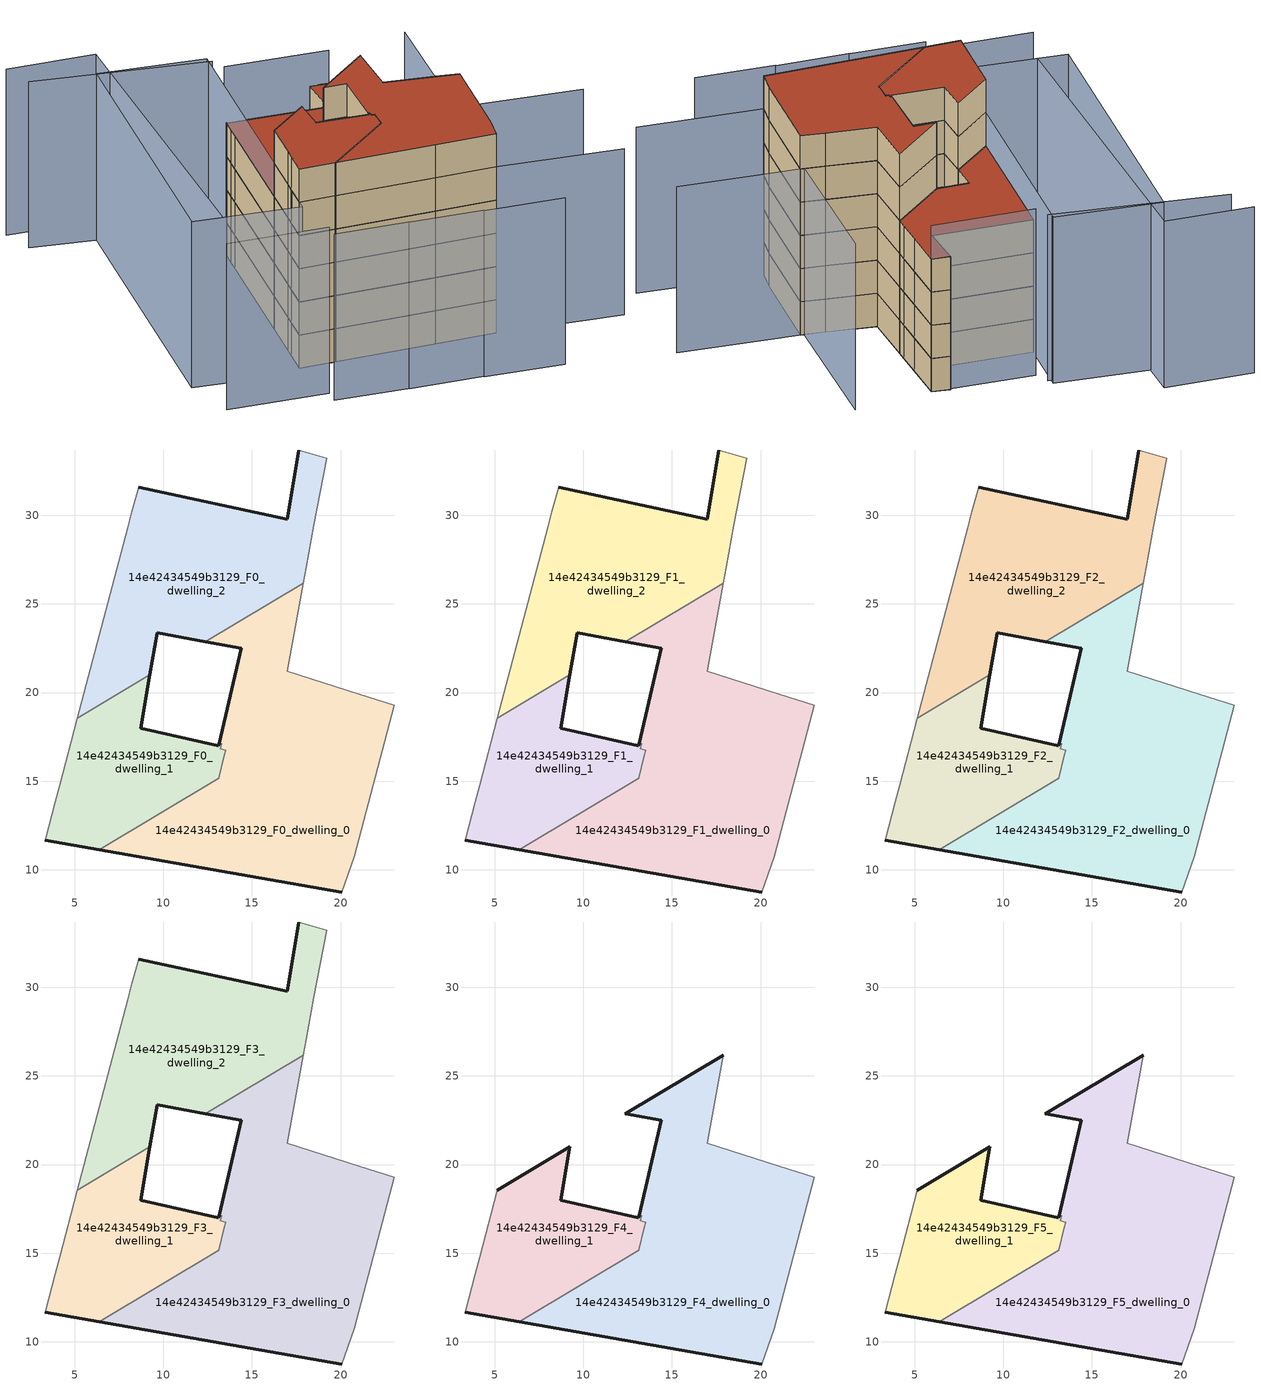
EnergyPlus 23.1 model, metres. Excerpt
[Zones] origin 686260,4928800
14e42434549b3129_F0_dwelling_0
 floor ground (EU_floor_Construction): 20.07,8.75 20.77,10.75 23.04,19.27 21.05,19.9 16.99,21.2 17.88,26.16 12.38,22.87 14.39,22.49 13.14,17.14 13.29,17.11 13.22,16.82 13.51,16.75 13.45,16.46 13.44,16.46 13.14,15.17 6.39,11.13 14.9,9.65 z0
 wall outside (EU_wall_Construction): 13.14,17.14 14.39,22.49 12.38,22.87 / 20.07,8.75 14.9,9.65 6.39,11.13 z0:3
 wall to 14e42434549b3129_F0_dwelling_1 (EU_wall_Construction): 6.39,11.13 13.14,15.17 13.44,16.46 13.45,16.46 13.51,16.75 13.22,16.82 13.29,17.11 13.14,17.14 z0:3
 wall to 14e42434549b3129_F0_dwelling_2 (EU_wall_Construction): 12.38,22.87 17.88,26.16 z0:3
 wall adiabatic (EU_wall_Construction): 17.88,26.16 16.99,21.2 21.05,19.9 23.04,19.27 20.77,10.75 20.07,8.75 z0:3
14e42434549b3129_F0_dwelling_1
 floor ground (EU_floor_Construction): 13.14,15.17 13.44,16.46 13.45,16.46 13.51,16.75 13.22,16.82 13.29,17.11 13.14,17.14 13.11,17 8.74,18 9.24,21 5.15,18.55 4.15,14.76 3.91,13.85 3.33,11.67 6.39,11.13 z0
 wall outside (EU_wall_Construction): 9.24,21 8.74,18 13.11,17 13.14,17.14 / 6.39,11.13 3.33,11.67 z0:3
 wall adiabatic (EU_wall_Construction): 3.33,11.67 3.91,13.85 4.15,14.76 5.15,18.55 z0:3
 wall to 14e42434549b3129_F0_dwelling_2 (EU_wall_Construction): 5.15,18.55 9.24,21 z0:3
14e42434549b3129_F0_dwelling_2
 floor ground (EU_floor_Construction): 17.88,26.16 18.05,27.08 18.48,29.43 19.21,33.22 17.65,33.68 17,29.78 8.6,31.59 8.23,30.2 7.99,29.29 5.15,18.55 9.24,21 9.65,23.39 12.38,22.87 z0
 wall outside (EU_wall_Construction): 8.6,31.59 17,29.78 17.65,33.68 / 12.38,22.87 9.65,23.39 9.24,21 z0:3
 wall adiabatic (EU_wall_Construction): 17.65,33.68 19.21,33.22 18.48,29.43 18.05,27.08 17.88,26.16 / 5.15,18.55 7.99,29.29 8.23,30.2 8.6,31.59 z0:3
14e42434549b3129_F1_dwelling_0
 floor to 14e42434549b3129_F0_dwelling_0 (EU_floor_Construction): 20.07,8.75 20.77,10.75 23.04,19.27 21.05,19.9 16.99,21.2 17.88,26.16 12.38,22.87 14.39,22.49 13.14,17.14 13.29,17.11 13.22,16.82 13.51,16.75 13.45,16.46 13.44,16.46 13.14,15.17 6.39,11.13 14.9,9.65 z3
 wall outside (EU_wall_Construction): 13.14,17.14 14.39,22.49 12.38,22.87 / 20.07,8.75 14.9,9.65 6.39,11.13 z3:6
 wall to 14e42434549b3129_F1_dwelling_1 (EU_wall_Construction): 6.39,11.13 13.14,15.17 13.44,16.46 13.45,16.46 13.51,16.75 13.22,16.82 13.29,17.11 13.14,17.14 z3:6
 wall to 14e42434549b3129_F1_dwelling_2 (EU_wall_Construction): 12.38,22.87 17.88,26.16 z3:6
 wall adiabatic (EU_wall_Construction): 17.88,26.16 16.99,21.2 21.05,19.9 23.04,19.27 20.77,10.75 20.07,8.75 z3:6
14e42434549b3129_F1_dwelling_1
 floor to 14e42434549b3129_F0_dwelling_1 (EU_floor_Construction): 13.14,15.17 13.44,16.46 13.45,16.46 13.51,16.75 13.22,16.82 13.29,17.11 13.14,17.14 13.11,17 8.74,18 9.24,21 5.15,18.55 4.15,14.76 3.91,13.85 3.33,11.67 6.39,11.13 z3
 wall outside (EU_wall_Construction): 9.24,21 8.74,18 13.11,17 13.14,17.14 / 6.39,11.13 3.33,11.67 z3:6
 wall adiabatic (EU_wall_Construction): 3.33,11.67 3.91,13.85 4.15,14.76 5.15,18.55 z3:6
 wall to 14e42434549b3129_F1_dwelling_2 (EU_wall_Construction): 5.15,18.55 9.24,21 z3:6
14e42434549b3129_F1_dwelling_2
 floor to 14e42434549b3129_F0_dwelling_2 (EU_floor_Construction): 17.88,26.16 18.05,27.08 18.48,29.43 19.21,33.22 17.65,33.68 17,29.78 8.6,31.59 8.23,30.2 7.99,29.29 5.15,18.55 9.24,21 9.65,23.39 12.38,22.87 z3
 wall outside (EU_wall_Construction): 8.6,31.59 17,29.78 17.65,33.68 / 12.38,22.87 9.65,23.39 9.24,21 z3:6
 wall adiabatic (EU_wall_Construction): 17.65,33.68 19.21,33.22 18.48,29.43 18.05,27.08 17.88,26.16 / 5.15,18.55 7.99,29.29 8.23,30.2 8.6,31.59 z3:6
14e42434549b3129_F2_dwelling_0
 floor to 14e42434549b3129_F1_dwelling_0 (EU_floor_Construction): 20.07,8.75 20.77,10.75 23.04,19.27 21.05,19.9 16.99,21.2 17.88,26.16 12.38,22.87 14.39,22.49 13.14,17.14 13.29,17.11 13.22,16.82 13.51,16.75 13.45,16.46 13.44,16.46 13.14,15.17 6.39,11.13 14.9,9.65 z6
 wall outside (EU_wall_Construction): 13.14,17.14 14.39,22.49 12.38,22.87 / 20.07,8.75 14.9,9.65 6.39,11.13 z6:9
 wall to 14e42434549b3129_F2_dwelling_1 (EU_wall_Construction): 6.39,11.13 13.14,15.17 13.44,16.46 13.45,16.46 13.51,16.75 13.22,16.82 13.29,17.11 13.14,17.14 z6:9
 wall to 14e42434549b3129_F2_dwelling_2 (EU_wall_Construction): 12.38,22.87 17.88,26.16 z6:9
 wall adiabatic (EU_wall_Construction): 17.88,26.16 16.99,21.2 21.05,19.9 23.04,19.27 20.77,10.75 20.07,8.75 z6:9
14e42434549b3129_F2_dwelling_1
 floor to 14e42434549b3129_F1_dwelling_1 (EU_floor_Construction): 13.14,15.17 13.44,16.46 13.45,16.46 13.51,16.75 13.22,16.82 13.29,17.11 13.14,17.14 13.11,17 8.74,18 9.24,21 5.15,18.55 4.15,14.76 3.91,13.85 3.33,11.67 6.39,11.13 z6
 wall outside (EU_wall_Construction): 9.24,21 8.74,18 13.11,17 13.14,17.14 / 6.39,11.13 3.33,11.67 z6:9
 wall adiabatic (EU_wall_Construction): 3.33,11.67 3.91,13.85 4.15,14.76 5.15,18.55 z6:9
 wall to 14e42434549b3129_F2_dwelling_2 (EU_wall_Construction): 5.15,18.55 9.24,21 z6:9
14e42434549b3129_F2_dwelling_2
 floor to 14e42434549b3129_F1_dwelling_2 (EU_floor_Construction): 17.88,26.16 18.05,27.08 18.48,29.43 19.21,33.22 17.65,33.68 17,29.78 8.6,31.59 8.23,30.2 7.99,29.29 5.15,18.55 9.24,21 9.65,23.39 12.38,22.87 z6
 wall outside (EU_wall_Construction): 8.6,31.59 17,29.78 17.65,33.68 / 12.38,22.87 9.65,23.39 9.24,21 z6:9
 wall adiabatic (EU_wall_Construction): 17.65,33.68 19.21,33.22 18.48,29.43 18.05,27.08 17.88,26.16 / 5.15,18.55 7.99,29.29 8.23,30.2 8.6,31.59 z6:9
14e42434549b3129_F3_dwelling_0
 floor to 14e42434549b3129_F2_dwelling_0 (EU_floor_Construction): 20.07,8.75 20.77,10.75 23.04,19.27 21.05,19.9 16.99,21.2 17.88,26.16 12.38,22.87 14.39,22.49 13.14,17.14 13.29,17.11 13.22,16.82 13.51,16.75 13.45,16.46 13.44,16.46 13.14,15.17 6.39,11.13 14.9,9.65 z9
 wall outside (EU_wall_Construction): 13.14,17.14 14.39,22.49 12.38,22.87 / 20.07,8.75 14.9,9.65 6.39,11.13 z9:12
 wall to 14e42434549b3129_F3_dwelling_1 (EU_wall_Construction): 6.39,11.13 13.14,15.17 13.44,16.46 13.45,16.46 13.51,16.75 13.22,16.82 13.29,17.11 13.14,17.14 z9:12
 wall to 14e42434549b3129_F3_dwelling_2 (EU_wall_Construction): 12.38,22.87 17.88,26.16 z9:12
 wall adiabatic (EU_wall_Construction): 17.88,26.16 16.99,21.2 21.05,19.9 23.04,19.27 20.77,10.75 20.07,8.75 z9:12
14e42434549b3129_F3_dwelling_1
 floor to 14e42434549b3129_F2_dwelling_1 (EU_floor_Construction): 13.14,15.17 13.44,16.46 13.45,16.46 13.51,16.75 13.22,16.82 13.29,17.11 13.14,17.14 13.11,17 8.74,18 9.24,21 5.15,18.55 4.15,14.76 3.91,13.85 3.33,11.67 6.39,11.13 z9
 wall outside (EU_wall_Construction): 9.24,21 8.74,18 13.11,17 13.14,17.14 / 6.39,11.13 3.33,11.67 z9:12
 wall adiabatic (EU_wall_Construction): 3.33,11.67 3.91,13.85 4.15,14.76 5.15,18.55 z9:12
 wall to 14e42434549b3129_F3_dwelling_2 (EU_wall_Construction): 5.15,18.55 9.24,21 z9:12
14e42434549b3129_F3_dwelling_2
 floor to 14e42434549b3129_F2_dwelling_2 (EU_floor_Construction): 17.88,26.16 18.05,27.08 18.48,29.43 19.21,33.22 17.65,33.68 17,29.78 8.6,31.59 8.23,30.2 7.99,29.29 5.15,18.55 9.24,21 9.65,23.39 12.38,22.87 z9
 wall outside (EU_wall_Construction): 8.6,31.59 17,29.78 17.65,33.68 / 12.38,22.87 9.65,23.39 9.24,21 z9:12
 wall adiabatic (EU_wall_Construction): 17.65,33.68 19.21,33.22 18.48,29.43 18.05,27.08 17.88,26.16 / 5.15,18.55 7.99,29.29 8.23,30.2 8.6,31.59 z9:12
 roof outside (EU_roof_Construction): 19.21,33.22 18.48,29.43 18.05,27.08 17.88,26.16 12.38,22.87 9.65,23.39 9.24,21 5.15,18.55 7.99,29.29 8.23,30.2 8.6,31.59 17,29.78 17.65,33.68 z12
14e42434549b3129_F4_dwelling_0
 floor to 14e42434549b3129_F3_dwelling_0 (EU_floor_Construction): 20.07,8.75 20.77,10.75 23.04,19.27 21.05,19.9 16.99,21.2 17.88,26.16 12.38,22.87 14.39,22.49 13.14,17.14 13.29,17.11 13.22,16.82 13.51,16.75 13.45,16.46 13.44,16.46 13.14,15.17 6.39,11.13 14.9,9.65 z12
 wall outside (EU_wall_Construction): 13.14,17.14 14.39,22.49 12.38,22.87 17.88,26.16 / 20.07,8.75 14.9,9.65 6.39,11.13 z12:15
 wall to 14e42434549b3129_F4_dwelling_1 (EU_wall_Construction): 6.39,11.13 13.14,15.17 13.44,16.46 13.45,16.46 13.51,16.75 13.22,16.82 13.29,17.11 13.14,17.14 z12:15
 wall adiabatic (EU_wall_Construction): 17.88,26.16 16.99,21.2 21.05,19.9 23.04,19.27 20.77,10.75 20.07,8.75 z12:15
14e42434549b3129_F4_dwelling_1
 floor to 14e42434549b3129_F3_dwelling_1 (EU_floor_Construction): 13.14,15.17 13.44,16.46 13.45,16.46 13.51,16.75 13.22,16.82 13.29,17.11 13.14,17.14 13.11,17 8.74,18 9.24,21 5.15,18.55 4.15,14.76 3.91,13.85 3.33,11.67 6.39,11.13 z12
 wall outside (EU_wall_Construction): 5.15,18.55 9.24,21 8.74,18 13.11,17 13.14,17.14 / 6.39,11.13 3.33,11.67 z12:15
 wall adiabatic (EU_wall_Construction): 3.33,11.67 3.91,13.85 4.15,14.76 5.15,18.55 z12:15
14e42434549b3129_F5_dwelling_0
 floor to 14e42434549b3129_F4_dwelling_0 (EU_floor_Construction): 20.07,8.75 20.77,10.75 23.04,19.27 21.05,19.9 16.99,21.2 17.88,26.16 12.38,22.87 14.39,22.49 13.14,17.14 13.29,17.11 13.22,16.82 13.51,16.75 13.45,16.46 13.44,16.46 13.14,15.17 6.39,11.13 14.9,9.65 z15
 wall outside (EU_wall_Construction): 13.14,17.14 14.39,22.49 12.38,22.87 17.88,26.16 / 20.07,8.75 14.9,9.65 6.39,11.13 z15:18
 wall to 14e42434549b3129_F5_dwelling_1 (EU_wall_Construction): 6.39,11.13 13.14,15.17 13.44,16.46 13.45,16.46 13.51,16.75 13.22,16.82 13.29,17.11 13.14,17.14 z15:18
 wall adiabatic (EU_wall_Construction): 17.88,26.16 16.99,21.2 21.05,19.9 23.04,19.27 20.77,10.75 20.07,8.75 z15:18
 roof outside (EU_roof_Construction): 17.88,26.16 16.99,21.2 21.05,19.9 23.04,19.27 20.77,10.75 20.07,8.75 14.9,9.65 6.39,11.13 13.14,15.17 13.44,16.46 13.45,16.46 13.51,16.75 13.22,16.82 13.29,17.11 13.14,17.14 14.39,22.49 12.38,22.87 z18
14e42434549b3129_F5_dwelling_1
 floor to 14e42434549b3129_F4_dwelling_1 (EU_floor_Construction): 13.14,15.17 13.44,16.46 13.45,16.46 13.51,16.75 13.22,16.82 13.29,17.11 13.14,17.14 13.11,17 8.74,18 9.24,21 5.15,18.55 4.15,14.76 3.91,13.85 3.33,11.67 6.39,11.13 z15
 wall outside (EU_wall_Construction): 5.15,18.55 9.24,21 8.74,18 13.11,17 13.14,17.14 / 6.39,11.13 3.33,11.67 z15:18
 wall adiabatic (EU_wall_Construction): 3.33,11.67 3.91,13.85 4.15,14.76 5.15,18.55 z15:18
 roof outside (EU_roof_Construction): 13.14,17.14 13.29,17.11 13.22,16.82 13.51,16.75 13.45,16.46 13.44,16.46 13.14,15.17 6.39,11.13 3.33,11.67 3.91,13.85 4.15,14.76 5.15,18.55 9.24,21 8.74,18 13.11,17 z18
shading: 15.27,2.72 21.96,1.26 / -5.4,8.51 3.12,6.73 / 9.04,4.08 15.29,2.8 / 2.84,5.43 9.2,4.08 / 30.47,6.15 20.07,8.75 / 20.07,8.75 26.06,32.73 / -4.66,43.83 2.82,42.29 / 2.82,42.29 -3.29,12.6 / 33.09,16.74 15.43,21.18 / 19.21,33.22 10.51,35.07 / 10.23,36.44 -4.24,41.02 / 10.03,37.01 3.14,10.93 / 3.14,10.93 -5.81,13.29 / -5.81,13.29 1.09,39.38 / 1.09,39.38 10.03,37.01 z0:15
[Building]
EU S2 Campaign: North Axis=0; Terrain=City; Solar Distribution=FullExterior
[Site:Location]
Bologna: Latitude=44.5; Longitude=11.25; Time Zone=1; Elevation=37
[SizingPeriod:WeatherFileDays]
AnnualSizingPeriod: Begin Month=1; Begin Day of Month=1; End Month=12; End Day of Month=31; Day of Week for Start Day=Monday; Use Weather File Daylight Saving Period=No; Use Weather File Rain and Snow Indicators=No
[MATERIAL]
EU_InternalMass_Material: Roughness=MediumRough; Thickness=0.1; Conductivity=1; Density=1800; Specific Heat=900; Thermal Absorptance=0.9; Solar Absorptance=0.7; Visible Absorptance=0.7
[MATERIAL:NOMASS] Roughness=MediumRough; Thermal Absorptance=0.9; Solar Absorptance=0.7; Visible Absorptance=0.7
Name | Thermal Resistance
EU_wall_NoMass | 0.905828
EU_roof_NoMass | 0.37593
EU_floor_NoMass | 0.67114
[CONSTRUCTION]
EU_wall_Construction: EU_wall_NoMass
EU_roof_Construction: EU_roof_NoMass
EU_floor_Construction: EU_floor_NoMass
EU_InternalMass_Construction: EU_InternalMass_Material
[ZONE] Type=1; Multiplier=1; Ceiling Height=autocalculate; Floor Area=autocalculate; Part of Total Floor Area=Yes
Name | Volume
14e42434549b3129_F0_dwelling_0; 14e42434549b3129_F1_dwelling_0; 14e42434549b3129_F2_dwelling_0; 14e42434549b3129_F3_dwelling_0; 14e42434549b3129_F4_dwelling_0; 14e42434549b3129_F5_dwelling_0 | 380.708
14e42434549b3129_F0_dwelling_1; 14e42434549b3129_F1_dwelling_1; 14e42434549b3129_F2_dwelling_1; 14e42434549b3129_F3_dwelling_1; 14e42434549b3129_F4_dwelling_1; 14e42434549b3129_F5_dwelling_1 | 156.765
14e42434549b3129_F0_dwelling_2; 14e42434549b3129_F1_dwelling_2; 14e42434549b3129_F2_dwelling_2; 14e42434549b3129_F3_dwelling_2 | 268.716
[INTERNALMASS] Construction=EU_InternalMass_Construction
Name | Zone or ZoneList | Surface Area
14e42434549b3129_F0_dwelling_0_EU_InternalMass | 14e42434549b3129_F0_dwelling_0 | 126.902
14e42434549b3129_F0_dwelling_1_EU_InternalMass | 14e42434549b3129_F0_dwelling_1 | 52.2557
14e42434549b3129_F0_dwelling_2_EU_InternalMass | 14e42434549b3129_F0_dwelling_2 | 89.572
14e42434549b3129_F1_dwelling_0_EU_InternalMass | 14e42434549b3129_F1_dwelling_0 | 126.902
14e42434549b3129_F1_dwelling_1_EU_InternalMass | 14e42434549b3129_F1_dwelling_1 | 52.2557
14e42434549b3129_F1_dwelling_2_EU_InternalMass | 14e42434549b3129_F1_dwelling_2 | 89.572
14e42434549b3129_F2_dwelling_0_EU_InternalMass | 14e42434549b3129_F2_dwelling_0 | 126.902
14e42434549b3129_F2_dwelling_1_EU_InternalMass | 14e42434549b3129_F2_dwelling_1 | 52.2557
14e42434549b3129_F2_dwelling_2_EU_InternalMass | 14e42434549b3129_F2_dwelling_2 | 89.572
14e42434549b3129_F3_dwelling_0_EU_InternalMass | 14e42434549b3129_F3_dwelling_0 | 126.902
14e42434549b3129_F3_dwelling_1_EU_InternalMass | 14e42434549b3129_F3_dwelling_1 | 52.2557
14e42434549b3129_F3_dwelling_2_EU_InternalMass | 14e42434549b3129_F3_dwelling_2 | 89.572
14e42434549b3129_F4_dwelling_0_EU_InternalMass | 14e42434549b3129_F4_dwelling_0 | 134.364
14e42434549b3129_F4_dwelling_1_EU_InternalMass | 14e42434549b3129_F4_dwelling_1 | 134.371
14e42434549b3129_F5_dwelling_0_EU_InternalMass | 14e42434549b3129_F5_dwelling_0 | 134.364
14e42434549b3129_F5_dwelling_1_EU_InternalMass | 14e42434549b3129_F5_dwelling_1 | 134.371
[OTHEREQUIPMENT] Fuel Type=Electricity; Design Level Calculation Method=Watts/Area; Power per Zone Floor Area=1; Fraction Latent=0; Fraction Radiant=0; Fraction Lost=0; Carbon Dioxide Generation Rate=0; EndUse Subcategory=EU_Step8_InternalGains
Name | Zone or ZoneList or Space or SpaceList | Schedule
EU_Step8_InternalGain_14e42434549b3129_F0_dwelling_0_f000 | 14e42434549b3129_F0_dwelling_0 | EU_Step8_GainSchedule_14e42434549b3129_F0_dwelling_0_f000
EU_Step8_InternalGain_14e42434549b3129_F0_dwelling_1_f000 | 14e42434549b3129_F0_dwelling_1 | EU_Step8_GainSchedule_14e42434549b3129_F0_dwelling_1_f000
EU_Step8_InternalGain_14e42434549b3129_F0_dwelling_2_f000 | 14e42434549b3129_F0_dwelling_2 | EU_Step8_GainSchedule_14e42434549b3129_F0_dwelling_2_f000
EU_Step8_InternalGain_14e42434549b3129_F1_dwelling_0_f000 | 14e42434549b3129_F1_dwelling_0 | EU_Step8_GainSchedule_14e42434549b3129_F1_dwelling_0_f000
EU_Step8_InternalGain_14e42434549b3129_F1_dwelling_1_f000 | 14e42434549b3129_F1_dwelling_1 | EU_Step8_GainSchedule_14e42434549b3129_F1_dwelling_1_f000
EU_Step8_InternalGain_14e42434549b3129_F1_dwelling_2_f000 | 14e42434549b3129_F1_dwelling_2 | EU_Step8_GainSchedule_14e42434549b3129_F1_dwelling_2_f000
EU_Step8_InternalGain_14e42434549b3129_F2_dwelling_0_f000 | 14e42434549b3129_F2_dwelling_0 | EU_Step8_GainSchedule_14e42434549b3129_F2_dwelling_0_f000
EU_Step8_InternalGain_14e42434549b3129_F2_dwelling_1_f000 | 14e42434549b3129_F2_dwelling_1 | EU_Step8_GainSchedule_14e42434549b3129_F2_dwelling_1_f000
EU_Step8_InternalGain_14e42434549b3129_F2_dwelling_2_f000 | 14e42434549b3129_F2_dwelling_2 | EU_Step8_GainSchedule_14e42434549b3129_F2_dwelling_2_f000
EU_Step8_InternalGain_14e42434549b3129_F3_dwelling_0_f000 | 14e42434549b3129_F3_dwelling_0 | EU_Step8_GainSchedule_14e42434549b3129_F3_dwelling_0_f000
EU_Step8_InternalGain_14e42434549b3129_F3_dwelling_1_f000 | 14e42434549b3129_F3_dwelling_1 | EU_Step8_GainSchedule_14e42434549b3129_F3_dwelling_1_f000
EU_Step8_InternalGain_14e42434549b3129_F3_dwelling_2_f000 | 14e42434549b3129_F3_dwelling_2 | EU_Step8_GainSchedule_14e42434549b3129_F3_dwelling_2_f000
EU_Step8_InternalGain_14e42434549b3129_F4_dwelling_0_f000 | 14e42434549b3129_F4_dwelling_0 | EU_Step8_GainSchedule_14e42434549b3129_F4_dwelling_0_f000
EU_Step8_InternalGain_14e42434549b3129_F4_dwelling_1_f000 | 14e42434549b3129_F4_dwelling_1 | EU_Step8_GainSchedule_14e42434549b3129_F4_dwelling_1_f000
EU_Step8_InternalGain_14e42434549b3129_F5_dwelling_0_f000 | 14e42434549b3129_F5_dwelling_0 | EU_Step8_GainSchedule_14e42434549b3129_F5_dwelling_0_f000
EU_Step8_InternalGain_14e42434549b3129_F5_dwelling_1_f000 | 14e42434549b3129_F5_dwelling_1 | EU_Step8_GainSchedule_14e42434549b3129_F5_dwelling_1_f000
[ZONEVENTILATION:DESIGNFLOWRATE] Schedule=EU_AlwaysOn; Design Flow Rate Calculation Method=AirChanges/Hour; Air Changes per Hour=0.73129; Ventilation Type=Natural; Fan Pressure Rise=0; Fan Total Efficiency=1; Constant Term Coefficient=1; Temperature Term Coefficient=0; Velocity Term Coefficient=0; Velocity Squared Term Coefficient=0; Minimum Indoor Temperature=-100; Maximum Indoor Temperature=100; Delta Temperature=-100; Minimum Outdoor Temperature=-100; Maximum Outdoor Temperature=100; Maximum Wind Speed=40
Name | Zone or ZoneList or Space or SpaceList
EU_ConstantAir_14e42434549b3129_F0_dwelling_0 | 14e42434549b3129_F0_dwelling_0
EU_ConstantAir_14e42434549b3129_F0_dwelling_1 | 14e42434549b3129_F0_dwelling_1
EU_ConstantAir_14e42434549b3129_F0_dwelling_2 | 14e42434549b3129_F0_dwelling_2
EU_ConstantAir_14e42434549b3129_F1_dwelling_0 | 14e42434549b3129_F1_dwelling_0
EU_ConstantAir_14e42434549b3129_F1_dwelling_1 | 14e42434549b3129_F1_dwelling_1
EU_ConstantAir_14e42434549b3129_F1_dwelling_2 | 14e42434549b3129_F1_dwelling_2
EU_ConstantAir_14e42434549b3129_F2_dwelling_0 | 14e42434549b3129_F2_dwelling_0
EU_ConstantAir_14e42434549b3129_F2_dwelling_1 | 14e42434549b3129_F2_dwelling_1
EU_ConstantAir_14e42434549b3129_F2_dwelling_2 | 14e42434549b3129_F2_dwelling_2
EU_ConstantAir_14e42434549b3129_F3_dwelling_0 | 14e42434549b3129_F3_dwelling_0
EU_ConstantAir_14e42434549b3129_F3_dwelling_1 | 14e42434549b3129_F3_dwelling_1
EU_ConstantAir_14e42434549b3129_F3_dwelling_2 | 14e42434549b3129_F3_dwelling_2
EU_ConstantAir_14e42434549b3129_F4_dwelling_0 | 14e42434549b3129_F4_dwelling_0
EU_ConstantAir_14e42434549b3129_F4_dwelling_1 | 14e42434549b3129_F4_dwelling_1
EU_ConstantAir_14e42434549b3129_F5_dwelling_0 | 14e42434549b3129_F5_dwelling_0
EU_ConstantAir_14e42434549b3129_F5_dwelling_1 | 14e42434549b3129_F5_dwelling_1
[HVACTEMPLATE:THERMOSTAT] Constant Heating Setpoint=20; Constant Cooling Setpoint=50
EU_HeatOnly_14e42434549b3129_F0_dwelling_0; EU_HeatOnly_14e42434549b3129_F0_dwelling_1; EU_HeatOnly_14e42434549b3129_F0_dwelling_2; EU_HeatOnly_14e42434549b3129_F1_dwelling_0; EU_HeatOnly_14e42434549b3129_F1_dwelling_1; EU_HeatOnly_14e42434549b3129_F1_dwelling_2; EU_HeatOnly_14e42434549b3129_F2_dwelling_0; EU_HeatOnly_14e42434549b3129_F2_dwelling_1; EU_HeatOnly_14e42434549b3129_F2_dwelling_2; EU_HeatOnly_14e42434549b3129_F3_dwelling_0; EU_HeatOnly_14e42434549b3129_F3_dwelling_1; EU_HeatOnly_14e42434549b3129_F3_dwelling_2; EU_HeatOnly_14e42434549b3129_F4_dwelling_0; EU_HeatOnly_14e42434549b3129_F4_dwelling_1; EU_HeatOnly_14e42434549b3129_F5_dwelling_0; EU_HeatOnly_14e42434549b3129_F5_dwelling_1
[HVACTEMPLATE:ZONE:IDEALLOADSAIRSYSTEM] System Availability Schedule=EU_AlwaysOn; Maximum Heating Supply Air Temperature=50; Minimum Cooling Supply Air Temperature=13; Maximum Heating Supply Air Humidity Ratio=0.0156; Minimum Cooling Supply Air Humidity Ratio=0.0077; Heating Limit=NoLimit; Cooling Limit=NoLimit; Heating Availability Schedule=EU_AlwaysOn; Cooling Availability Schedule=EU_CoolingOff; Dehumidification Control Type=ConstantSensibleHeatRatio; Cooling Sensible Heat Ratio=0.7; Dehumidification Setpoint=60; Humidification Control Type=None; Humidification Setpoint=30; Outdoor Air Method=None; Outdoor Air Flow Rate per Person=0.00944; Outdoor Air Flow Rate per Zone Floor Area=0; Outdoor Air Flow Rate per Zone=0; Demand Controlled Ventilation Type=None; Outdoor Air Economizer Type=NoEconomizer; Heat Recovery Type=None; Sensible Heat Recovery Effectiveness=0.7; Latent Heat Recovery Effectiveness=0.65
Name | Template Thermostat
14e42434549b3129_F0_dwelling_0 | EU_HeatOnly_14e42434549b3129_F0_dwelling_0
14e42434549b3129_F0_dwelling_1 | EU_HeatOnly_14e42434549b3129_F0_dwelling_1
14e42434549b3129_F0_dwelling_2 | EU_HeatOnly_14e42434549b3129_F0_dwelling_2
14e42434549b3129_F1_dwelling_0 | EU_HeatOnly_14e42434549b3129_F1_dwelling_0
14e42434549b3129_F1_dwelling_1 | EU_HeatOnly_14e42434549b3129_F1_dwelling_1
14e42434549b3129_F1_dwelling_2 | EU_HeatOnly_14e42434549b3129_F1_dwelling_2
14e42434549b3129_F2_dwelling_0 | EU_HeatOnly_14e42434549b3129_F2_dwelling_0
14e42434549b3129_F2_dwelling_1 | EU_HeatOnly_14e42434549b3129_F2_dwelling_1
14e42434549b3129_F2_dwelling_2 | EU_HeatOnly_14e42434549b3129_F2_dwelling_2
14e42434549b3129_F3_dwelling_0 | EU_HeatOnly_14e42434549b3129_F3_dwelling_0
14e42434549b3129_F3_dwelling_1 | EU_HeatOnly_14e42434549b3129_F3_dwelling_1
14e42434549b3129_F3_dwelling_2 | EU_HeatOnly_14e42434549b3129_F3_dwelling_2
14e42434549b3129_F4_dwelling_0 | EU_HeatOnly_14e42434549b3129_F4_dwelling_0
14e42434549b3129_F4_dwelling_1 | EU_HeatOnly_14e42434549b3129_F4_dwelling_1
14e42434549b3129_F5_dwelling_0 | EU_HeatOnly_14e42434549b3129_F5_dwelling_0
14e42434549b3129_F5_dwelling_1 | EU_HeatOnly_14e42434549b3129_F5_dwelling_1
[SIZING:ZONE] Zone Cooling Design Supply Air Temperature Input Method=SupplyAirTemperature; Zone Cooling Design Supply Air Temperature=13; Zone Heating Design Supply Air Temperature Input Method=SupplyAirTemperature; Zone Heating Design Supply Air Temperature=50; Zone Cooling Design Supply Air Humidity Ratio=0.008; Zone Heating Design Supply Air Humidity Ratio=0.008; Cooling Design Air Flow Method=DesignDay; Cooling Design Air Flow Rate=0; Cooling Minimum Air Flow per Zone Floor Area=0.000762; Cooling Minimum Air Flow=0; Cooling Minimum Air Flow Fraction=0.2; Heating Design Air Flow Method=DesignDay; Heating Design Air Flow Rate=0; Heating Maximum Air Flow per Zone Floor Area=0.002032; Heating Maximum Air Flow=0.141576; Heating Maximum Air Flow Fraction=0.3; Account for Dedicated Outdoor Air System=No; Dedicated Outdoor Air System Control Strategy=NeutralSupplyAir; Dedicated Outdoor Air Low Setpoint Temperature for Design=autosize; Dedicated Outdoor Air High Setpoint Temperature for Design=autosize; Zone Load Sizing Method=Sensible Load Only No Latent Load; Zone Latent Cooling Design Supply Air Humidity Ratio Input Method=HumidityRatioDifference; Zone Cooling Design Supply Air Humidity Ratio Difference=0.005; Zone Latent Heating Design Supply Air Humidity Ratio Input Method=HumidityRatioDifference; Zone Humidification Design Supply Air Humidity Ratio Difference=0.005
14e42434549b3129_F0_dwelling_0; 14e42434549b3129_F0_dwelling_1; 14e42434549b3129_F0_dwelling_2; 14e42434549b3129_F1_dwelling_0; 14e42434549b3129_F1_dwelling_1; 14e42434549b3129_F1_dwelling_2; 14e42434549b3129_F2_dwelling_0; 14e42434549b3129_F2_dwelling_1; 14e42434549b3129_F2_dwelling_2; 14e42434549b3129_F3_dwelling_0; 14e42434549b3129_F3_dwelling_1; 14e42434549b3129_F3_dwelling_2; 14e42434549b3129_F4_dwelling_0; 14e42434549b3129_F4_dwelling_1; 14e42434549b3129_F5_dwelling_0; 14e42434549b3129_F5_dwelling_1
[SCHEDULE:CONSTANT]
Name | Hourly Value
EU_AlwaysOn | 1
EU_CoolingOff | 0
[SCHEDULE:FILE] Column Number=1; Rows to Skip at Top=0; Number of Hours of Data=8760; Column Separator=Comma; Interpolate to Timestep=No; Minutes per Item=60; Adjust Schedule for Daylight Savings=Yes
Name | File
EU_Step8_GainSchedule_14e42434549b3129_F0_dwelling_0_f000 | ../../schedules/14e42434549b3129/14e42434549b3129_F0_dwelling_0_f000_gain.csv
EU_Step8_GainSchedule_14e42434549b3129_F0_dwelling_1_f000 | ../../schedules/14e42434549b3129/14e42434549b3129_F0_dwelling_1_f000_gain.csv
EU_Step8_GainSchedule_14e42434549b3129_F0_dwelling_2_f000 | ../../schedules/14e42434549b3129/14e42434549b3129_F0_dwelling_2_f000_gain.csv
EU_Step8_GainSchedule_14e42434549b3129_F1_dwelling_0_f000 | ../../schedules/14e42434549b3129/14e42434549b3129_F1_dwelling_0_f000_gain.csv
EU_Step8_GainSchedule_14e42434549b3129_F1_dwelling_1_f000 | ../../schedules/14e42434549b3129/14e42434549b3129_F1_dwelling_1_f000_gain.csv
EU_Step8_GainSchedule_14e42434549b3129_F1_dwelling_2_f000 | ../../schedules/14e42434549b3129/14e42434549b3129_F1_dwelling_2_f000_gain.csv
EU_Step8_GainSchedule_14e42434549b3129_F2_dwelling_0_f000 | ../../schedules/14e42434549b3129/14e42434549b3129_F2_dwelling_0_f000_gain.csv
EU_Step8_GainSchedule_14e42434549b3129_F2_dwelling_1_f000 | ../../schedules/14e42434549b3129/14e42434549b3129_F2_dwelling_1_f000_gain.csv
EU_Step8_GainSchedule_14e42434549b3129_F2_dwelling_2_f000 | ../../schedules/14e42434549b3129/14e42434549b3129_F2_dwelling_2_f000_gain.csv
EU_Step8_GainSchedule_14e42434549b3129_F3_dwelling_0_f000 | ../../schedules/14e42434549b3129/14e42434549b3129_F3_dwelling_0_f000_gain.csv
EU_Step8_GainSchedule_14e42434549b3129_F3_dwelling_1_f000 | ../../schedules/14e42434549b3129/14e42434549b3129_F3_dwelling_1_f000_gain.csv
EU_Step8_GainSchedule_14e42434549b3129_F3_dwelling_2_f000 | ../../schedules/14e42434549b3129/14e42434549b3129_F3_dwelling_2_f000_gain.csv
EU_Step8_GainSchedule_14e42434549b3129_F4_dwelling_0_f000 | ../../schedules/14e42434549b3129/14e42434549b3129_F4_dwelling_0_f000_gain.csv
EU_Step8_GainSchedule_14e42434549b3129_F4_dwelling_1_f000 | ../../schedules/14e42434549b3129/14e42434549b3129_F4_dwelling_1_f000_gain.csv
EU_Step8_GainSchedule_14e42434549b3129_F5_dwelling_0_f000 | ../../schedules/14e42434549b3129/14e42434549b3129_F5_dwelling_0_f000_gain.csv
EU_Step8_GainSchedule_14e42434549b3129_F5_dwelling_1_f000 | ../../schedules/14e42434549b3129/14e42434549b3129_F5_dwelling_1_f000_gain.csv
